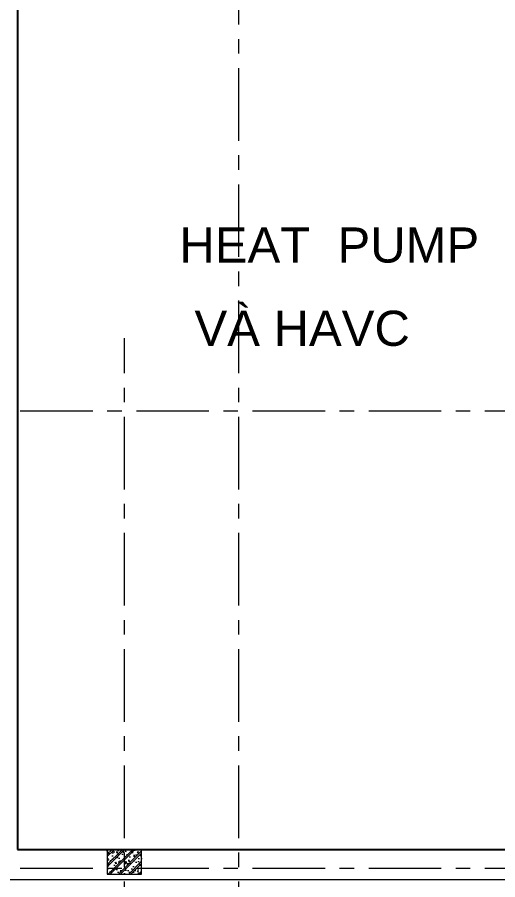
# Model space of a CAD drawing. Header units: millimetres. Extents: x -343543 to 400519, y -115663 to 104219.
# Drawn here: x -178171 to -173967, y -44100 to -36559 of the extents above; entities that cross this region are included whole.
import ezdxf
from ezdxf.xclip import XClip

# ---------------------------------------------------------------- set-up
doc = ezdxf.new("R2010")
doc.units = ezdxf.units.MM
doc.header["$XCLIPFRAME"] = 0
doc.linetypes.add('XREF MAT BANG TUONG XAY$0$CENTER', pattern=[50.800000000000004, 31.75, -6.35, 6.35, -6.35])
doc.layers.get('0').update_dxf_attribs({"color": 231, "lineweight": 0})
for name, color, linetype, lineweight in [('A-SYMBOLS', 10, 'Continuous', 13), ('XREF MAT BANG TUONG XAY$0$01.Xref _MB T2-Mai$0$$0$A-FNSH', 8, 'Continuous', 9), ('XREF MAT BANG TUONG XAY$0$01.Xref _MB T2-Mai$0$A-TEXT', 8, 'Continuous', 25), ('XREF MAT BANG TUONG XAY$0$A-FINE', 8, 'Continuous', 25), ('XREF MAT BANG TUONG XAY$0$A-GRID', 8, 'XREF MAT BANG TUONG XAY$0$CENTER', 15), ('XREF MAT BANG TUONG XAY$0$xref_IKIGAI_Cot$0$A-FNSH', 8, 'Continuous', 9), ('XREF MAT BANG TUONG XAY$0$xref_IKIGAI_Cot$0$A-PATT', 8, 'Continuous', 5)]:
    doc.layers.add(name, color=color, linetype=linetype, lineweight=lineweight)
doc.styles.add('XREF MAT BANG TUONG XAY$0$01.Xref _MB T2-Mai$0$$0$spa-base plan$0$P-AV-P00-10$1$Standard', font='arial.ttf')

# ---------------------------------------------------------------- blocks, each defined once
blk = doc.blocks.new('XREF MAT BANG TUONG XAY$0$xref_IKIGAI_Cot')
at = {"layer": 'XREF MAT BANG TUONG XAY$0$xref_IKIGAI_Cot$0$A-PATT'}
h = blk.add_hatch(dxfattribs=at)
h.set_pattern_fill('BT-01', color=8, scale=15, angle=-0.0008105774950036232, pattern_type=2)
h.set_pattern_definition([(49.99918942250499, (4029.987523703931, -44059.99858960136), (107.5888942138615, -9.414342334898668), [11.25, -123.75]), (354.999189422505, (4029.987523703931, -44059.99858960136), (-20.81110382277936, 112.8291144861009), [8.999999999999998, -98.99999999999999]), (100.450589422505, (4038.95326460592, -44060.78311744198), (86.7778702990533, 103.4147036516022), [9.5610285, -105.1713168]), (46.183389422505, (4029.987948121315, -44029.99858960436), (160.0858060320913, -24.83011692513736), [16.875, -185.625]), (96.63478942250498, (4043.328430599383, -44032.06777438566), (140.2014729810673, 146.1156971849423), [14.3415432, -157.75695]), (351.1833894225049, (4029.987948121315, -44029.99858960436), (140.2013589203551, 146.1158066902884), [13.5, -148.5]), (20.99918942250499, (4044.987842015468, -44037.4988018123), (89.53520341652775, -60.39410028240462), [11.25, -123.75]), (325.999189422505, (4044.987842015468, -44037.4988018123), (36.49883861601015, 108.7719904098597), [9, -99]), (71.450589422505, (4052.449105765297, -44042.53164826914), (126.0340787123592, 48.37779147620184), [9.5610285, -105.1713168]), (37.499189422505, (4029.987523703931, -44059.99858960136), (1.824684727103863, 49.93405226542979), [0, -97.8, 0, -100.5, 0, -99.375]), (7.499189422504995, (4029.987523703931, -44059.99858960136), (39.46126758830807, 59.16119852000926), [0, -57.29999999999999, 0, -95.54999999999998, 0, -37.87499999999999]), (327.499189422505, (3996.537523707279, -44059.99811637597), (80.07331755444994, -3.384363577427525), [0, -37.5, 0, -117, 0, -155.25]), (317.499189422505, (3981.53752370878, -44059.99790416729), (87.47813782407741, 15.01450977660341), [0, -48.75, 0, -77.69999999999999, 0, -110.25]), (44.999189422505, (4029.987523703931, -44059.99858960136), (-45.07741956575965, 45.07869502650303), []), (44.999189422505, (4029.987783659578, -44041.62358960319), (-45.07741956575965, 45.07869502650303), [])])
h.paths.add_polyline_path([(3949.987665184398, -44049.99745782267), (4249.987665154376, -44050.00170199651), (4249.990636076063, -43840.00170201752), (3949.990636106085, -43839.99745784368)])
at = {"layer": 'XREF MAT BANG TUONG XAY$0$A-GRID', "color": 8, "ltscale": 20}
for points in [[(5100, -53895.00000749793), (5100, -27075.56451587411)], [(4100, -53895.00000749793), (4100, -39364.59280356611)], [(-2907.525181142613, -40000), (42750.0013740146, -40000)], [(-2907.525181142613, -44000), (42750.0013740146, -44000)]]:
    blk.add_lwpolyline(points, dxfattribs=at)
at = {"layer": 'XREF MAT BANG TUONG XAY$0$xref_IKIGAI_Cot$0$A-FNSH', "color": 8}
blk.add_lwpolyline([(3949.987665184398, -44049.99745782267), (4249.987665154376, -44050.00170199651), (4249.990636076063, -43840.00170201752), (3949.990636106085, -43839.99745784368)], close=True, dxfattribs=at)
blk = doc.blocks.new('01.Xref _MB T1')
at = {"layer": 'XREF MAT BANG TUONG XAY$0$01.Xref _MB T2-Mai$0$$0$A-FNSH', "color": 8}
for points in [[(8395.015853652207, -44099.99765926621), (2899.996874775345, -44099.99752791682), (2899.989023019618, -33499.99620228875), (8509.988291095913, -33499.99620415812)], [(8395.015853708042, -43834.99765926621), (3164.996874775345, -43834.99752797266), (3164.989023019618, -33764.9962023691), (8509.988291015557, -33764.99620415812)]]:
    blk.add_lwpolyline(points, dxfattribs=at)
at = {"layer": 'XREF MAT BANG TUONG XAY$0$A-FINE', "color": 8}
blk.add_lwpolyline([(3164.996874775345, -43834.99752797266), (8395.000766198256, -43834.99752797266), (8395.000766198256, -33764.99620411963), (3164.996874775345, -33764.99620411963)], close=True, dxfattribs=at)
at = {"color": 8}
ref = blk.add_blockref('XREF MAT BANG TUONG XAY$0$xref_IKIGAI_Cot', (-0.009273172880057245, -1.07509913505055e-05), dxfattribs=at)
XClip(ref).set_block_clipping_path([(-5181.149416777484, -58156.12518449636), (44638.32758750307, -24933.26505126614)])
at = {"layer": 'XREF MAT BANG TUONG XAY$0$01.Xref _MB T2-Mai$0$A-TEXT', "color": 8, "style": 'XREF MAT BANG TUONG XAY$0$01.Xref _MB T2-Mai$0$$0$spa-base plan$0$P-AV-P00-10$1$Standard'}
for s, p in [('HEAT  PUMP', (4580.867813854697, -38703.87495938612)), ('VÀ HAVC', (4712.97910033699, -39432.02688695238))]:
    blk.add_text(s, height=307.2, dxfattribs=at).set_placement(p)

msp = doc.modelspace()

# ---------------------------------------------------------------- block references
at = {"layer": 'A-SYMBOLS'}
msp.add_blockref('01.Xref _MB T1', (-181333.0754867629, 2.91038304567337e-11), dxfattribs=at)

doc.saveas('drawing.dxf')
